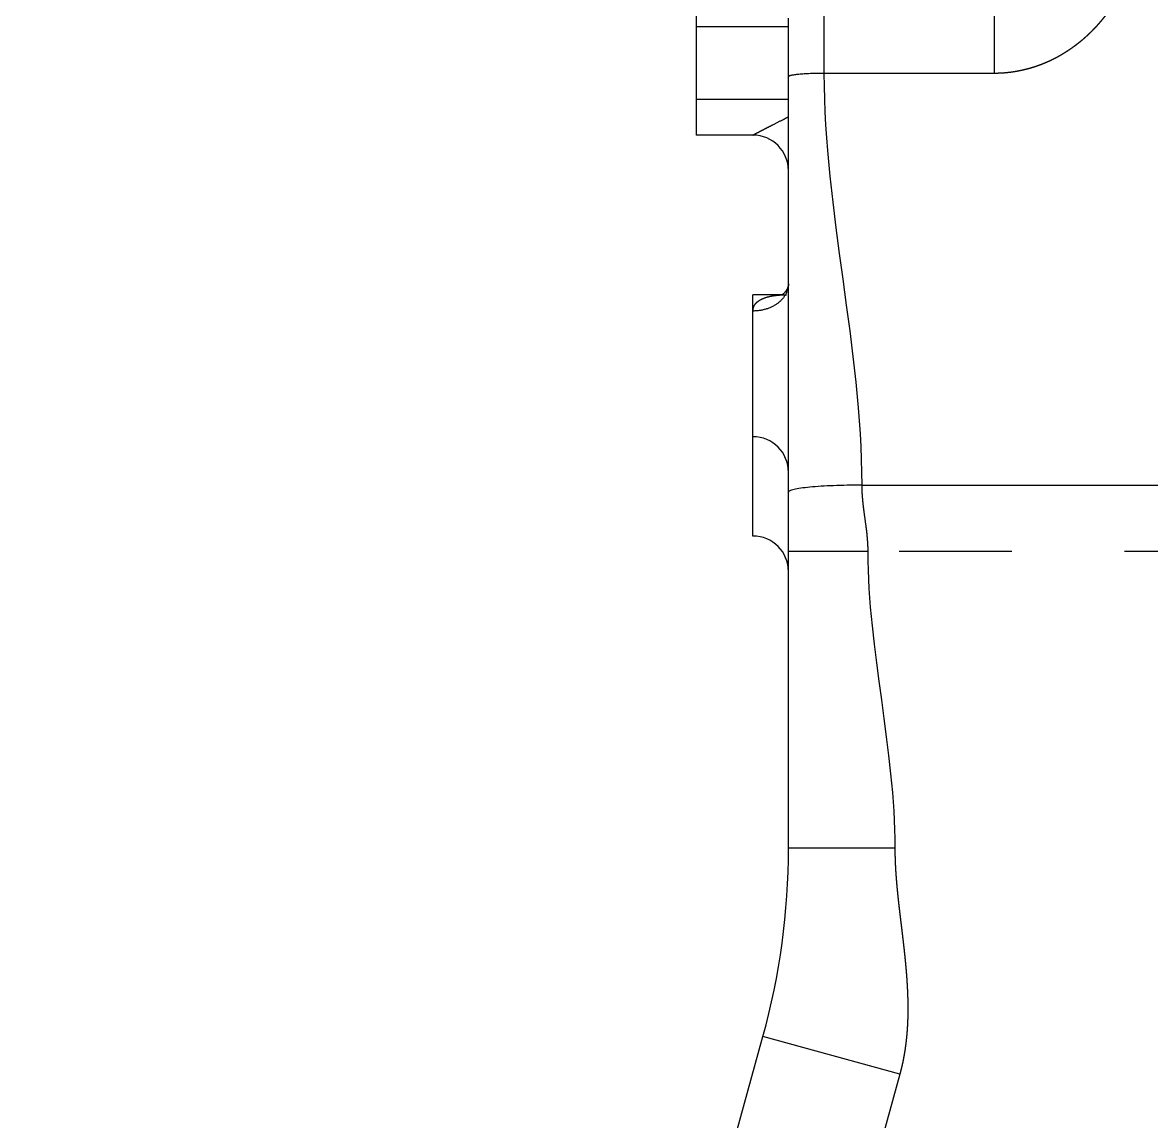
# Model space of a CAD drawing. Extents: x -2384 to 29887, y -2542 to 22350.
# Drawn here: x 4881.9 to 5040.9, y 2362.5 to 2517.4 of the extents above; entities that cross this region are included whole.
import ezdxf

# ---------------------------------------------------------------- set-up
doc = ezdxf.new("R2010")
doc.units = 0
doc.header["$LTSCALE"] = 63.5
doc.header["$MEASUREMENT"] = 0
doc.linetypes.add('PHANTOM', pattern=[2.5, 1.25, -0.25, 0.25, -0.25, 0.25, -0.25])
doc.layers.add('4', color=6, linetype='PHANTOM')

# ---------------------------------------------------------------- blocks, each defined once
blk = doc.blocks.new('r2000ibSolutionArm-ev')
at = {"layer": '4'}
for p, q in [((199.5, 1528.68), (199.5, 1517.7)), ((223.5, 1528.68), (223.5, 1517.7)), ((181.5, 1526.03), (181.5, 1524.26)), ((194.5, 1517.23), (194.5, 1525.47)), ((194.5, 1524.26), (181.5, 1524.26)), ((181.5, 1524.26), (181.5, 1514.09)), ((223.5, 1517.7), (199.5, 1517.7)), ((194.5, 1458.7), (194.5, 1517.23)), ((181.5, 1514.09), (194.5, 1514.09)), ((181.5, 1514.09), (181.5, 1509)), ((189.5, 1509), (181.5, 1509)), ((189.5, 1509), (189.5, 1509)), ((189.5, 1484.21), (189.5, 1486.5)), ((193.5, 1486.5), (189.5, 1486.5)), ((189.5, 1466.5), (189.5, 1484.21)), ((189.5, 1452.5), (189.5, 1466.5)), ((194.5, 1450.31), (194.5, 1458.7)), ((204.82, 1459.67), (353, 1459.67)), ((194.5, 1408.51), (194.5, 1450.31)), ((205.68, 1450.31), (194.5, 1450.31)), ((353, 1450.31), (205.68, 1450.31)), ((209.5, 1408.51), (194.5, 1408.51)), ((86.59, 1003.03), (190.91, 1381.97)), ((210.2, 1376.66), (190.91, 1381.97)), ((210.2, 1376.66), (105.87, 997.72))]:
    blk.add_line(p, q, dxfattribs=at)
for centre, radius, start, end in [((189.5, 1504), 5, 0, 90), ((189.5, 1461.5), 5, 0, 90), ((189.5, 1447.5), 5, 0, 90), ((94.5, 1408.51), 100, 344.6073, 0)]:
    blk.add_arc(centre, radius, start, end, dxfattribs=at)
for centre, major_axis, ratio, start_param, end_param in [((199.5, 1517.23), (5, 0), 0.093643, 1.570796, 3.141593), ((189.5, 1504), (-5, 0), 0.999848, 3.141593, 4.712389), ((204.82, 1458.7), (10.32, 0), 0.093643, 1.570796, 3.141593)]:
    blk.add_ellipse(centre, major_axis=major_axis, ratio=ratio, start_param=start_param, end_param=end_param, dxfattribs=at)
for points, degree, knots in [([(243.5, 1557.4), (243.5, 1556.24), (243.61, 1554.88), (243.69, 1553.81), (243.86, 1552.36), (243.92, 1551.83), (244.02, 1551.1), (244.05, 1550.85), (244.1, 1550.47), (244.13, 1550.19), (244.14, 1550.15), (244.15, 1549.98), (244.17, 1549.8), (244.33, 1548.2), (244.41, 1546.96), (244.51, 1545.46), (244.53, 1544.11), (244.55, 1542.61), (244.47, 1541.23), (244.31, 1538.15), (243.64, 1535.4), (243.35, 1534.2), (242.96, 1533.05), (242.34, 1531.24), (241.5, 1529.57), (239.94, 1526.52), (237.68, 1524.1), (236.43, 1522.77), (235.02, 1521.7), (233.46, 1520.51), (231.73, 1519.65), (229.84, 1518.72), (227.84, 1518.23), (225.69, 1517.7), (223.5, 1517.7)], 2, [0, 0, 0, 0.0625, 0.0625, 0.125, 0.125, 0.15625, 0.15625, 0.171875, 0.171875, 0.179688, 0.179688, 0.1875, 0.1875, 0.25, 0.25, 0.3125, 0.3125, 0.375, 0.375, 0.5, 0.5, 0.55, 0.55, 0.625, 0.625, 0.75, 0.75, 0.8125, 0.8125, 0.875, 0.875, 0.9375, 0.9375, 1, 1, 1]), ([(189.5, 1509), (189.5, 1509.01), (189.55, 1509.04), (189.72, 1509.13), (189.84, 1509.2), (190.13, 1509.35), (190.3, 1509.43), (190.65, 1509.62), (190.85, 1509.72), (191.25, 1509.93), (191.46, 1510.03), (191.88, 1510.25), (192.1, 1510.36), (192.77, 1510.7), (193.22, 1510.93), (193.96, 1511.3), (194.22, 1511.44), (194.49, 1511.57)], 3, [0, 0, 0, 0, 0.0625, 0.0625, 0.125, 0.125, 0.1875, 0.1875, 0.25, 0.25, 0.3125, 0.3125, 0.375, 0.375, 0.5, 0.5, 0.5704155, 0.5704155, 0.5704155, 0.5704155]), ([(194.5, 1488.06), (194.5, 1487.55), (194.37, 1487.05), (193.87, 1486.12), (193.5, 1485.69), (192.57, 1484.98), (192.02, 1484.69), (190.81, 1484.31), (190.15, 1484.21), (189.5, 1484.21)], 3, [0, 0, 0, 0, 0.25, 0.25, 0.5, 0.5, 0.75, 0.75, 1, 1, 1, 1]), ([(194.5, 1488.06), (194.48, 1487.84), (194.44, 1487.47), (193.9, 1486.65), (193.51, 1486.43), (193.46, 1486.41), (193.46, 1486.41)], 3, [0, 0, 0, 0, 0.1852995, 0.3858261, 0.5694281, 0.6355045, 0.6355045, 0.6355045, 0.6355045]), ([(189.5, 1484.21), (189.5, 1484.49), (189.57, 1484.74), (189.75, 1485.08), (189.82, 1485.19), (189.99, 1485.39), (190.09, 1485.48), (190.3, 1485.64), (190.41, 1485.71), (190.65, 1485.85), (190.78, 1485.92), (191.19, 1486.09), (191.47, 1486.17), (192.07, 1486.32), (192.38, 1486.37), (193.03, 1486.45), (193.36, 1486.48), (193.86, 1486.5), (194.04, 1486.5), (194.22, 1486.5)], 3, [0, 0, 0, 0, 0.125, 0.125, 0.1875, 0.1875, 0.25, 0.25, 0.3125, 0.3125, 0.375, 0.375, 0.5, 0.5, 0.625, 0.625, 0.75, 0.75, 0.8177986, 0.8177986, 0.8177986, 0.8177986]), ([(204.82, 1459.67), (204.83, 1459.55), (204.83, 1459.31), (204.84, 1458.95), (204.86, 1458.56), (204.88, 1458.17), (204.92, 1457.76), (204.96, 1457.29), (205.02, 1456.76), (205.12, 1455.98), (205.25, 1454.99), (205.39, 1454.01), (205.49, 1453.23), (205.56, 1452.56), (205.62, 1451.83), (205.67, 1451.05), (205.68, 1450.55), (205.68, 1450.31)], 3, [0, 0, 0, 0, 0.037625, 0.0768, 0.117541, 0.15986, 0.203768, 0.249274, 0.308362, 0.374508, 0.500005, 0.625501, 0.691638, 0.750735, 0.840144, 0.9232, 1, 1, 1, 1]), ([(209.5, 1408.51), (209.5, 1406.72), (209.65, 1404.65), (209.77, 1402.96), (210.02, 1400.74), (210.11, 1399.92), (210.25, 1398.77), (210.37, 1397.78), (210.49, 1396.79), (210.77, 1394.47), (210.94, 1392.78), (211.16, 1390.57), (211.25, 1388.72), (211.36, 1386.56), (211.31, 1384.65), (211.25, 1382.53), (210.99, 1380.61), (210.71, 1378.54), (210.2, 1376.66)], 2, [0, 0, 0, 0.125, 0.125, 0.25, 0.25, 0.3125, 0.3125, 0.375, 0.375, 0.5, 0.5, 0.625, 0.625, 0.75, 0.75, 0.875, 0.875, 1, 1, 1])]:
    blk.add_open_spline(points, degree=degree, knots=knots, dxfattribs=at)
for points in [[(199.5, 1517.7), (199.5, 1498.36), (204.82, 1479.01), (204.82, 1459.67)], [(205.68, 1450.31), (205.68, 1436.38), (209.5, 1422.45), (209.5, 1408.51)]]:
    blk.add_open_spline(points, degree=3, dxfattribs=at)

msp = doc.modelspace()

# ---------------------------------------------------------------- block references
at = {"layer": '4'}
msp.add_blockref('r2000ibSolutionArm-ev', (4795.28, 992.55), dxfattribs=at)

doc.saveas('drawing.dxf')
